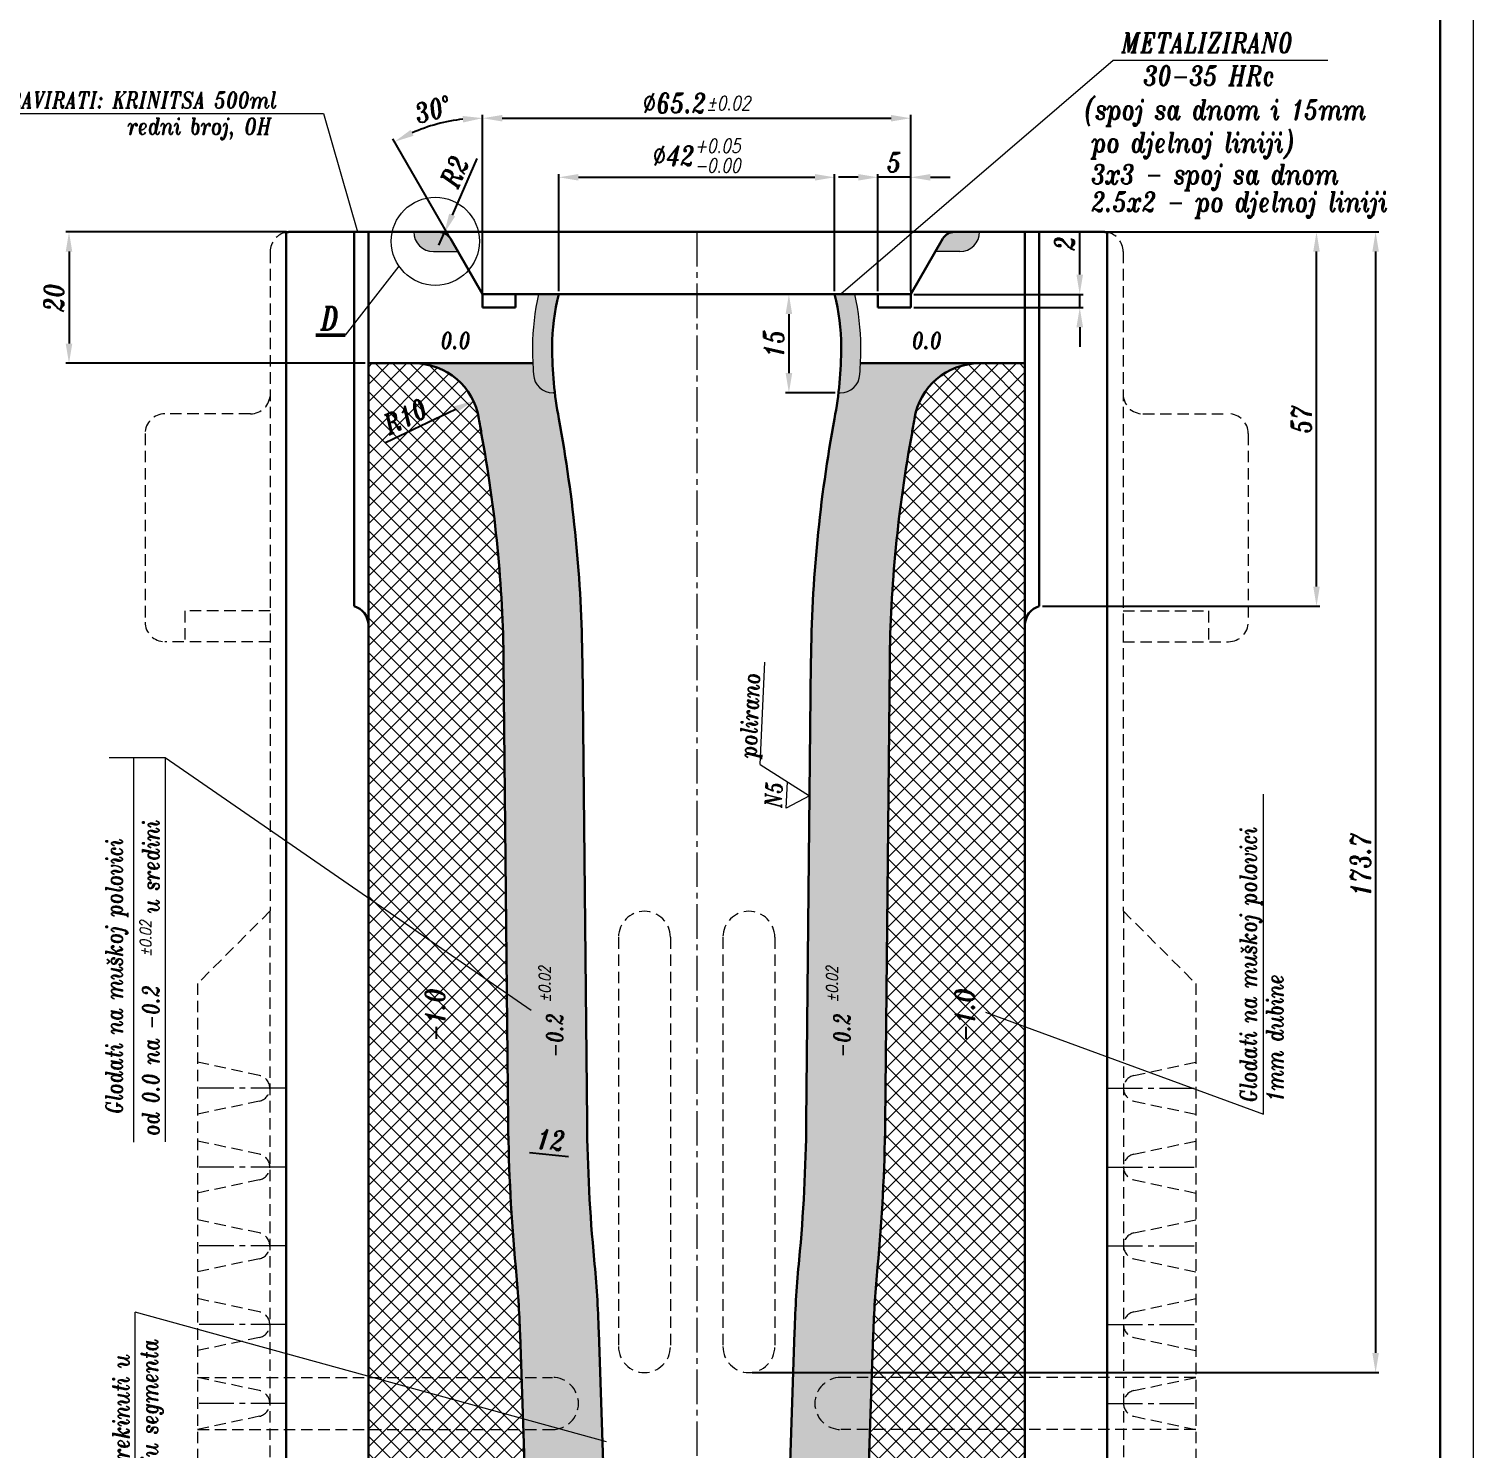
# Model space of a CAD drawing. Extents: x 459 to 1328, y 12 to 613.
# Drawn here: x 659.5 to 879.4, y 185.8 to 402 of the extents above; entities that cross this region are included whole.
import ezdxf

# ---------------------------------------------------------------- set-up
doc = ezdxf.new("R2010")
doc.units = 0
doc.header["$LTSCALE"] = 7
doc.header["$MEASUREMENT"] = 0
doc.linetypes.add('CENTER2', pattern=[1.125, 0.75, -0.125, 0.125, -0.125])
doc.linetypes.add('HIDDEN', pattern=[0.375, 0.25, -0.125])
doc.layers.get('0').update_dxf_attribs({"linetype": 'CONTINUOUS', "lineweight": 15})
for name, color, linetype, lineweight in [('1', 1, 'CENTER2', 15), ('2', 2, 'HIDDEN', 15), ('3', 3, 'CONTINUOUS', 30), ('4', 5, 'CONTINUOUS', 50), ('8', 250, 'CONTINUOUS', 15)]:
    doc.layers.add(name, color=color, linetype=linetype, lineweight=lineweight)
doc.styles.add('ITALICT', font='ITALICT.shx', dxfattribs={"width": 0.8, "height": 3})
doc.dimstyles.get("Standard").update_dxf_attribs({"dimtxt": 3, "dimasz": 3, "dimexe": 0.5, "dimexo": 0.5, "dimgap": 0.8, "dimtad": 1, "dimdsep": 46, "dimtxsty": 'ITALICT', "dimcen": 0.09, "dimazin": 2, "dimtfac": 1, "dimtmove": 0, "dimatfit": 3, "dimfxl": 1, "dimtolj": 1, "dimtzin": 0, "dimarcsym": 0})

# ---------------------------------------------------------------- blocks, each defined once
blk = doc.blocks.new('*D15')
at = {"color": 0, "lineweight": -2, "transparency": 16777216}
for p, q in [((728.56, 362.12), (728.56, 388.94)), ((731.56, 388.44), (790.76, 388.44)), ((793.76, 362.12), (793.76, 388.94))]:
    blk.add_line(p, q, dxfattribs=at)
at = {"color": 0, "transparency": 16777216}
for points in [[(731.56, 388.94), (731.56, 387.94), (728.56, 388.44)], [(790.76, 388.94), (790.76, 387.94), (793.76, 388.44)]]:
    blk.add_solid(points, dxfattribs=at)
at = {"color": 0, "transparency": 16777216, "insert": (761.16, 390.74), "char_height": 3, "attachment_point": 5, "style": 'ITALICT'}
blk.add_mtext('\\A1;%%c65.2{}{\\H0.71x;\\C3;%%p0.02}', dxfattribs=at)
blk = doc.blocks.new('*D36')
at = {"color": 0, "lineweight": -2, "transparency": 16777216}
for p, q in [((823.61, 371.12), (856.06, 371.12)), ((855.56, 317.12), (855.56, 368.12)), ((813.85, 314.12), (856.06, 314.12))]:
    blk.add_line(p, q, dxfattribs=at)
at = {"color": 0, "transparency": 16777216}
for points in [[(855.06, 368.12), (856.06, 368.12), (855.56, 371.12)], [(855.06, 317.12), (856.06, 317.12), (855.56, 314.12)]]:
    blk.add_solid(points, dxfattribs=at)
at = {"color": 0, "transparency": 16777216, "insert": (853.26, 342.62), "char_height": 3, "attachment_point": 5, "rotation": 90, "style": 'ITALICT'}
blk.add_mtext('\\A1;57', dxfattribs=at)
blk = doc.blocks.new('*D39')
at = {"color": 0, "lineweight": -2, "transparency": 16777216}
for p, q in [((823.61, 371.12), (865.06, 371.12)), ((864.56, 368.12), (864.56, 200.42)), ((769.61, 197.42), (865.06, 197.42))]:
    blk.add_line(p, q, dxfattribs=at)
at = {"color": 0, "transparency": 16777216}
for points in [[(864.06, 368.12), (865.06, 368.12), (864.56, 371.12)], [(864.06, 200.42), (865.06, 200.42), (864.56, 197.42)]]:
    blk.add_solid(points, dxfattribs=at)
at = {"color": 0, "transparency": 16777216, "insert": (862.26, 274.77), "char_height": 3, "attachment_point": 5, "rotation": 90, "style": 'ITALICT'}
blk.add_mtext('\\A1;173.7', dxfattribs=at)
blk = doc.blocks.new('*D40')
at = {"color": 0, "lineweight": -2, "transparency": 16777216}
for p, q in [((698.71, 371.12), (665.08, 371.12)), ((665.58, 368.12), (665.58, 354.12)), ((710.66, 351.12), (665.08, 351.12))]:
    blk.add_line(p, q, dxfattribs=at)
at = {"color": 0, "transparency": 16777216}
for points in [[(665.08, 368.12), (666.08, 368.12), (665.58, 371.12)], [(665.08, 354.12), (666.08, 354.12), (665.58, 351.12)]]:
    blk.add_solid(points, dxfattribs=at)
at = {"color": 0, "transparency": 16777216, "insert": (663.28, 361.12), "char_height": 3, "attachment_point": 5, "rotation": 90, "style": 'ITALICT'}
blk.add_mtext('\\A1;20', dxfattribs=at)
blk = doc.blocks.new('*D54')
at = {"color": 0, "lineweight": -2, "transparency": 16777216}
for p, q in [((740.16, 362.12), (740.16, 379.94)), ((743.16, 379.44), (779.16, 379.44)), ((782.16, 362.12), (782.16, 379.94))]:
    blk.add_line(p, q, dxfattribs=at)
at = {"color": 0, "transparency": 16777216}
for points in [[(743.16, 379.94), (743.16, 378.94), (740.16, 379.44)], [(779.16, 379.94), (779.16, 378.94), (782.16, 379.44)]]:
    blk.add_solid(points, dxfattribs=at)
at = {"color": 0, "transparency": 16777216, "insert": (761.16, 382.72), "char_height": 3, "attachment_point": 5, "style": 'ITALICT'}
blk.add_mtext('\\A1;%%c42{}{\\H0.71x;\\C3;\\S+0.05^ -0.00;}', dxfattribs=at)
blk = doc.blocks.new('*D55')
at = {"color": 0, "lineweight": -2, "transparency": 16777216}
for p, q in [((727.7, 382.31), (723.93, 373.7)), ((721.92, 369.12), (722.73, 370.95))]:
    blk.add_line(p, q, dxfattribs=at)
at = {"color": 0, "transparency": 16777216}
blk.add_solid([(723.47, 373.9), (724.39, 373.5), (722.73, 370.95)], dxfattribs=at)
at = {"color": 0, "transparency": 16777216, "insert": (724.31, 380.3), "char_height": 3, "attachment_point": 5, "rotation": 66.3525, "style": 'ITALICT'}
blk.add_mtext('\\A1;R2', dxfattribs=at)
blk = doc.blocks.new('*D90')
at = {"color": 0, "lineweight": -2, "transparency": 16777216}
for p, q in [((728.56, 362.62), (728.56, 388.95)), ((723.41, 370.55), (714.9, 385.29))]:
    blk.add_line(p, q, dxfattribs=at)
blk.add_arc((728.56, 361.62), 26.83, 96.4093, 113.5907, dxfattribs=at)
at = {"color": 0, "transparency": 16777216}
for points in [[(725.54, 388.78), (725.6, 387.79), (728.56, 388.45)], [(718.05, 385.76), (717.6, 386.66), (715.15, 384.86)]]:
    blk.add_solid(points, dxfattribs=at)
at = {"color": 0, "transparency": 16777216, "insert": (721.02, 389.76), "char_height": 3, "attachment_point": 5, "rotation": 15, "style": 'ITALICT'}
blk.add_mtext('\\A1;30°', dxfattribs=at)
blk = doc.blocks.new('*D91')
at = {"color": 0, "lineweight": -2, "transparency": 16777216}
blk.add_line((741.67, 230.27), (735.7, 230.89), dxfattribs=at)
at = {"color": 0, "transparency": 16777216}
for points in [[(735.75, 231.39), (735.65, 230.4), (732.71, 231.21)], [(741.72, 230.77), (741.61, 229.77), (744.65, 229.96)]]:
    blk.add_solid(points, dxfattribs=at)
at = {"color": 0, "transparency": 16777216, "insert": (738.92, 232.87), "char_height": 3, "attachment_point": 5, "rotation": 354.0438, "style": 'ITALICT'}
blk.add_mtext('\\A1;12', dxfattribs=at)
blk = doc.blocks.new('*D97')
at = {"color": 0, "lineweight": -2, "transparency": 16777216}
for p, q in [((819.5, 364.62), (819.5, 371.16)), ((794.26, 361.62), (820, 361.62)), ((819.5, 359.62), (819.5, 361.62)), ((794.26, 359.62), (820, 359.62)), ((819.5, 356.62), (819.5, 353.62))]:
    blk.add_line(p, q, dxfattribs=at)
at = {"color": 0, "transparency": 16777216}
for points in [[(819, 364.62), (820, 364.62), (819.5, 361.62)], [(819, 356.62), (820, 356.62), (819.5, 359.62)]]:
    blk.add_solid(points, dxfattribs=at)
at = {"color": 0, "transparency": 16777216, "insert": (817.2, 369.39), "char_height": 3, "attachment_point": 5, "rotation": 90, "style": 'ITALICT'}
blk.add_mtext('\\A1;2', dxfattribs=at)
blk = doc.blocks.new('*D98')
at = {"color": 0, "lineweight": -2, "transparency": 16777216}
for p, q in [((785.76, 379.44), (782.76, 379.44)), ((788.76, 362.12), (788.76, 379.94)), ((793.76, 379.44), (788.76, 379.44)), ((793.76, 362.12), (793.76, 379.94)), ((796.76, 379.44), (799.76, 379.44))]:
    blk.add_line(p, q, dxfattribs=at)
at = {"color": 0, "transparency": 16777216}
for points in [[(785.76, 379.94), (785.76, 378.94), (788.76, 379.44)], [(796.76, 379.94), (796.76, 378.94), (793.76, 379.44)]]:
    blk.add_solid(points, dxfattribs=at)
at = {"color": 0, "transparency": 16777216, "insert": (791.26, 381.74), "char_height": 3, "attachment_point": 5, "style": 'ITALICT'}
blk.add_mtext('\\A1;5', dxfattribs=at)
blk = doc.blocks.new('*D99')
at = {"color": 0, "lineweight": -2, "transparency": 16777216}
for p, q in [((775.21, 358.62), (775.21, 349.62)), ((782.25, 346.62), (774.71, 346.62))]:
    blk.add_line(p, q, dxfattribs=at)
at = {"color": 0, "transparency": 16777216}
for points in [[(774.71, 358.62), (775.71, 358.62), (775.21, 361.62)], [(774.71, 349.62), (775.71, 349.62), (775.21, 346.62)]]:
    blk.add_solid(points, dxfattribs=at)
at = {"color": 0, "transparency": 16777216, "insert": (772.91, 354.12), "char_height": 3, "attachment_point": 5, "rotation": 90, "style": 'ITALICT'}
blk.add_mtext('\\A1;15', dxfattribs=at)
blk = doc.blocks.new('*D102')
at = {"color": 0, "lineweight": -2, "transparency": 16777216}
blk.add_line((713.78, 339.07), (724.45, 344.11), dxfattribs=at)
at = {"color": 0, "transparency": 16777216}
blk.add_solid([(724.24, 344.57), (724.66, 343.66), (727.16, 345.4)], dxfattribs=at)
at = {"color": 0, "transparency": 16777216, "insert": (716.78, 343.03), "char_height": 3, "attachment_point": 5, "rotation": 25.3092, "style": 'ITALICT'}
blk.add_mtext('\\A1;R10', dxfattribs=at)

msp = doc.modelspace()

# ---------------------------------------------------------------- hatches: boundary and pattern name
h = msp.add_hatch(color=256)
h.dxf.hatch_style = 1
h.paths.add_polyline_path([(723.6568, 370.121, 0.26794919), (721.9247, 371.121), (718.0794, 371.121, 0.41421356), (721.0794, 368.121), (724.8115, 368.121)])
h.paths.add_polyline_path([(804.2491, 371.121), (800.4038, 371.121, 0.26794919), (798.6717, 370.121), (797.517, 368.121), (801.2491, 368.121, 0.41421356)])
h = msp.add_hatch(color=256)
h.dxf.hatch_style = 1
h.paths.add_polyline_path([(739.1642, 353.621, -0.06225775), (740.1642, 361.621), (737.0774, 361.621, 0.05688735), (736.1642, 353.621, 0.01668058), (736.3044, 349.421, 0.39480514), (739.2977, 346.621), (739.574, 346.621, -0.02924157)])
h.paths.add_polyline_path([(785.2511, 361.621), (782.1642, 361.621, -0.06225775), (783.1642, 353.621, -0.02924157), (782.7545, 346.621), (783.0308, 346.621, 0.39480514), (786.0241, 349.421, 0.01668058), (786.1642, 353.621, 0.05688735)])
at = {"layer": '8'}
h = msp.add_hatch(dxfattribs=at)
h.set_pattern_fill('ANSI37', color=256, scale=15)
h.paths.add_polyline_path([(731.7648, 305.501, 0.04336768), (728.3712, 340.4928, -0.00758166), (728.0057, 342.6454, 0.37006849), (718.1226, 351.121), (711.1642, 351.121), (711.1642, 269.7457), (732.2679, 255.1952)])
h.paths.add_polyline_path([(732.4648, 235.501), (732.2679, 255.1952), (711.1642, 269.7457), (711.1642, 196.8365), (734.7062, 190.3587), (734.2711, 203.2151, 0.01509187), (733.6132, 213.478, -0.02105222)])
h.paths.add_polyline_path([(734.7062, 190.3587), (711.1642, 196.8365), (711.1642, 143.221), (725.9575, 143.221, 0.42415817), (735.9518, 153.5593)])
h.paths.add_polyline_path([(811.1642, 351.121), (804.2059, 351.121, 0.37006849), (794.3228, 342.6454, -0.00758166), (793.9572, 340.4928, 0.04336768), (790.5636, 305.501), (789.8636, 235.501, -0.02105222), (788.7152, 213.478, 0.01509187), (788.0574, 203.2151), (786.3767, 153.5593, 0.42415817), (796.371, 143.221), (811.1642, 143.221)])
h.paths.add_polyline_path([(723.5862, 247.2936), (723.5862, 257.0222), (719.0862, 257.0222), (719.0862, 247.2936)], flags=24)
h.paths.add_polyline_path([(804.2179, 247.2936), (804.2179, 257.0222), (799.7179, 257.0222), (799.7179, 247.2936)], flags=24)
h.paths.add_polyline_path([(713.8071, 339.1356), (721.6721, 342.8549), (719.7483, 346.9229), (711.8834, 343.2037)], flags=24)
h.paths.add_polyline_path([(722.5978, 156.5793), (728.8154, 150.4938), (731.963, 153.7098), (725.7455, 159.7952)], flags=24)
h = msp.add_hatch(dxfattribs=at)
h.set_pattern_fill('DOTS', color=256, scale=15)
h.paths.add_polyline_path([(743.7642, 305.621, 0.04336768), (740.1701, 342.6809, -0.01660872), (739.574, 346.621), (739.2977, 346.621, -0.39480514), (736.3044, 349.421, -0.0067559), (736.2139, 351.121), (718.1226, 351.121, -0.37006849), (728.0057, 342.6454, 0.00758166), (728.3712, 340.4928, -0.04336768), (731.7648, 305.501), (732.4648, 235.501, 0.02105222), (733.6132, 213.478, -0.01509187), (734.2711, 203.2151), (734.7062, 190.3587), (746.826, 187.0239), (746.2642, 203.621, 0.01509187), (745.56, 214.6067, -0.02105222), (744.4642, 235.621)])
h.paths.add_polyline_path([(746.826, 187.0239), (734.7062, 190.3587), (735.9518, 153.5593, -0.42415817), (725.9575, 143.221), (745.3068, 143.221), (745.1508, 147.8297, -0.42415817), (747.8493, 150.621), (748.0581, 150.621)])
h.paths.add_polyline_path([(793.9572, 340.4928, 0.00758166), (794.3228, 342.6454, -0.37006849), (804.2059, 351.121), (786.1146, 351.121, -0.0067559), (786.0241, 349.421, -0.39480514), (783.0308, 346.621), (782.7545, 346.621, -0.01660872), (782.1584, 342.6809, 0.04336768), (778.5642, 305.621), (777.8642, 235.621, -0.02105222), (776.7684, 214.6067, 0.01509187), (776.0642, 203.621), (774.2704, 150.621), (774.4792, 150.621, -0.42415817), (777.1776, 147.8297), (777.0216, 143.221), (796.371, 143.221, -0.42415817), (786.3767, 153.5593), (788.0574, 203.2151, -0.01509187), (788.7152, 213.478, 0.02105222), (789.8636, 235.501), (790.5636, 305.501, -0.04336768)])
h.paths.add_polyline_path([(739.3278, 253.869), (739.3278, 261.2107), (736.7028, 261.2107), (736.7028, 253.869)], flags=24)
h.paths.add_polyline_path([(741.4301, 244.9743), (741.4301, 253.0815), (737.6801, 253.0815), (737.6801, 244.9743)], flags=24)
h.paths.add_polyline_path([(785.1841, 244.9743), (785.1841, 253.0815), (781.4341, 253.0815), (781.4341, 244.9743)], flags=24)
h.paths.add_polyline_path([(783.0817, 253.869), (783.0817, 261.2107), (780.4567, 261.2107), (780.4567, 253.869)], flags=24)
h.paths.add_polyline_path([(736.123, 230.9002), (741.2523, 230.365), (741.7193, 234.8407), (736.59, 235.3759)], flags=24)

# ---------------------------------------------------------------- linework, layer by layer
for p, q in [((879.4079, 612.9628), (879.4079, 12.3608)), ((824.6164, 397.2319), (783.137, 361.621)), ((857.2871, 397.2319), (824.6164, 397.2319)), ((654.5881, 389.1335), (704.3573, 389.1335)), ((704.3573, 389.1335), (709.5363, 371.121)), ((721.0794, 368.121), (724.8115, 368.121)), ((801.2491, 368.121), (797.517, 368.121)), ((715.8269, 365.9113), (707.6362, 355.4)), ((728.5642, 362.121), (728.5642, 361.621)), ((793.7642, 361.621), (793.7642, 362.121)), ((739.574, 346.621), (739.2977, 346.621)), ((782.7545, 346.621), (783.0308, 346.621)), ((770.8425, 290.0395), (771.5283, 305.6015)), ((671.671, 291.0956), (680.199, 291.0956)), ((675.4528, 232.5317), (675.4528, 291.0956)), ((680.199, 291.0956), (680.199, 232.5744)), ((680.199, 291.0956), (735.9828, 252.6339)), ((770.8425, 290.0395), (778.3605, 285.2457)), ((774.8054, 283.3969), (774.9819, 287.4001)), ((778.3605, 285.2457), (774.8054, 283.3969)), ((847.4647, 236.7748), (847.4647, 285.5093)), ((805.1729, 252.3139), (847.4647, 236.7748)), ((675.6378, 167.989), (675.6378, 206.6119)), ((747.4463, 186.8532), (675.6378, 206.6119))]:
    msp.add_line(p, q)
msp.add_circle((721.3659, 369.696), 6.7086)
for centre, radius, start, end in [((721.0794, 371.121), 3, 180, 270), ((801.2491, 371.121), 3, 270, 0), ((771.6642, 353.621), 35.5, 166.976415, 180), ((750.6642, 353.621), 35.5, 0, 13.023585), ((799.1642, 353.621), 63, 180, 183.822554), ((723.1642, 353.621), 63, 356.177446, 0), ((739.2977, 349.621), 3, 183.822554, 270), ((783.0308, 349.621), 3, 270, 356.177446)]:
    msp.add_arc(centre, radius, start, end)
at = {"layer": '1'}
for p, q in [((761.1642, 371.121), (761.1642, 118.221)), ((698.542, 240.721), (685.1642, 240.721)), ((823.7865, 240.721), (837.1642, 240.721)), ((698.542, 228.721), (685.1642, 228.721)), ((823.7865, 228.721), (837.1642, 228.721)), ((698.542, 216.721), (685.1642, 216.721)), ((823.7865, 216.721), (837.1642, 216.721)), ((698.542, 204.721), (685.1642, 204.721)), ((823.7865, 204.721), (837.1642, 204.721)), ((698.542, 192.721), (685.1642, 192.721)), ((823.7865, 192.721), (837.1642, 192.721))]:
    msp.add_line(p, q, dxfattribs=at)
at = {"layer": '2'}
for p, q in [((696.2142, 368.121), (696.2142, 267.721)), ((826.1142, 368.121), (826.1142, 267.721)), ((693.2142, 343.421), (680.1642, 343.421)), ((829.1142, 343.421), (842.1642, 343.421)), ((677.1642, 340.421), (677.1642, 311.721)), ((845.1642, 340.421), (845.1642, 311.721)), ((696.2142, 313.421), (683.2142, 313.421)), ((683.2142, 313.421), (683.2142, 308.721)), ((826.1142, 313.421), (839.1142, 313.421)), ((839.1142, 313.421), (839.1142, 308.721)), ((696.2142, 308.721), (680.1642, 308.721)), ((826.1142, 308.721), (842.1642, 308.721)), ((696.2142, 267.721), (685.1642, 256.671)), ((696.1642, 267.671), (696.1642, 155.771)), ((826.1142, 267.721), (837.1642, 256.671)), ((826.1642, 267.671), (826.1642, 155.771)), ((749.2642, 263.721), (749.2642, 201.371)), ((757.1642, 263.721), (757.1642, 201.371)), ((765.1642, 263.721), (765.1642, 201.371)), ((773.0642, 263.721), (773.0642, 201.371)), ((685.1642, 256.671), (685.1642, 121.221)), ((837.1642, 256.671), (837.1642, 121.221)), ((694.5801, 242.6773), (685.1642, 244.6787)), ((827.7484, 242.6773), (837.1642, 244.6787)), ((694.5801, 238.7647), (685.1642, 236.7633)), ((827.7484, 238.7647), (837.1642, 236.7633)), ((694.5801, 230.6773), (685.1642, 232.6787)), ((827.7484, 230.6773), (837.1642, 232.6787)), ((694.5801, 226.7647), (685.1642, 224.7633)), ((827.7484, 226.7647), (837.1642, 224.7633)), ((694.5801, 218.6773), (685.1642, 220.6787)), ((827.7484, 218.6773), (837.1642, 220.6787)), ((694.5801, 214.7647), (685.1642, 212.7633)), ((827.7484, 214.7647), (837.1642, 212.7633)), ((694.5801, 206.6773), (685.1642, 208.6787)), ((827.7484, 206.6773), (837.1642, 208.6787)), ((694.5801, 202.7647), (685.1642, 200.7633)), ((827.7484, 202.7647), (837.1642, 200.7633)), ((694.5801, 194.6773), (685.1642, 196.6787)), ((685.1642, 196.6787), (739.2012, 196.6787)), ((837.1642, 196.6787), (783.1272, 196.6787)), ((827.7484, 194.6773), (837.1642, 196.6787)), ((694.5801, 190.7647), (685.1642, 188.7633)), ((827.7484, 190.7647), (837.1642, 188.7633)), ((685.1642, 188.7527), (739.2012, 188.7527)), ((837.1642, 188.7527), (783.1272, 188.7527))]:
    msp.add_line(p, q, dxfattribs=at)
for centre, radius, start, end in [((699.2142, 368.121), 3, 100.563978, 180), ((823.1142, 368.121), 3, 0, 79.436022), ((693.2142, 346.421), 3, 270, 0), ((829.1142, 346.421), 3, 180, 270), ((680.1642, 340.421), 3, 90, 180), ((842.1642, 340.421), 3, 0, 90), ((680.1642, 311.721), 3, 180, 270), ((842.1642, 311.721), 3, 270, 0), ((753.2142, 263.721), 3.95, 0, 180), ((769.1142, 263.721), 3.95, 0, 180), ((694.1642, 240.721), 2, 282, 78), ((828.1642, 240.721), 2, 102, 258), ((694.1642, 228.721), 2, 282, 78), ((828.1642, 228.721), 2, 102, 258), ((694.1642, 216.721), 2, 282, 78), ((828.1642, 216.721), 2, 102, 258), ((694.1642, 204.721), 2, 282, 78), ((828.1642, 204.721), 2, 102, 258), ((753.2142, 201.371), 3.95, 180, 0), ((769.1142, 201.371), 3.95, 180, 0), ((739.2012, 192.7157), 3.963, 270, 90), ((783.1272, 192.7157), 3.963, 90, 270), ((694.1642, 192.721), 2, 282, 78), ((828.1642, 192.721), 2, 102, 258)]:
    msp.add_arc(centre, radius, start, end, dxfattribs=at)
at = {"layer": '3'}
for p, q in [((874.4079, 607.9628), (874.4079, 17.3608)), ((698.6642, 371.0702), (698.6642, 118.221)), ((699.2142, 371.121), (761.1642, 371.121)), ((708.9804, 371.121), (708.9804, 314.121)), ((711.1642, 371.121), (711.1642, 118.221)), ((728.5642, 361.621), (723.6568, 370.121)), ((823.1142, 371.121), (761.1642, 371.121)), ((793.7642, 361.621), (798.6717, 370.121)), ((811.1642, 371.121), (811.1642, 118.221)), ((813.3481, 371.121), (813.3481, 314.121)), ((823.6642, 371.0702), (823.6642, 118.221)), ((761.1642, 361.621), (728.5642, 361.621)), ((728.5642, 361.621), (728.5642, 359.621)), ((733.5642, 359.621), (733.5642, 361.621)), ((761.1642, 361.621), (793.7642, 361.621)), ((788.7642, 359.621), (788.7642, 361.621)), ((793.7642, 361.621), (793.7642, 359.621)), ((728.5642, 359.621), (733.5642, 359.621)), ((793.7642, 359.621), (788.7642, 359.621)), ((711.1642, 351.121), (736.2139, 351.121)), ((811.1642, 351.121), (786.1146, 351.121)), ((732.4648, 235.501), (731.7648, 305.501)), ((744.4642, 235.621), (743.7642, 305.621)), ((777.8642, 235.621), (778.5642, 305.621)), ((789.8636, 235.501), (790.5636, 305.501)), ((735.9518, 153.5593), (734.2711, 203.2151)), ((748.4642, 138.621), (746.2642, 203.621)), ((773.8642, 138.621), (776.0642, 203.621)), ((786.3767, 153.5593), (788.0574, 203.2151))]:
    msp.add_line(p, q, dxfattribs=at)
for centre, radius, start, end in [((699.2142, 368.121), 3, 90, 100.563978), ((721.9247, 369.121), 2, 30, 90), ((800.4038, 369.121), 2, 90, 150), ((823.1142, 368.121), 3, 79.436022, 90), ((771.6642, 353.621), 32.5, 165.749967, 180), ((750.6642, 353.621), 32.5, 0, 14.250033), ((750.6642, 353.621), 32.5, 0, 14.250033), ((799.1642, 353.621), 60, 180, 190.505854), ((723.1642, 353.621), 60, 349.494146, 0), ((718.1226, 341.121), 10, 8.768298, 90), ((804.2059, 341.121), 10, 90, 171.231702), ((799.1642, 353.621), 72, 188.768298, 190.505854), ((528.7315, 303.4707), 215.0435, 0.572939, 10.505854), ((993.597, 303.4707), 215.0435, 169.494146, 179.427061), ((723.1642, 353.621), 72, 349.494146, 351.231702), ((528.7315, 303.4707), 203.0435, 0.572939, 10.505854), ((993.597, 303.4707), 203.0435, 169.494146, 179.427061), ((708.1642, 311.2342), 3, 0, 74.213144), ((814.1642, 311.2342), 3, 105.786856, 180), ((994.4517, 238.1209), 262, 180.572939, 185.39704), ((994.4517, 238.1209), 250, 180.572939, 185.39704), ((527.8767, 238.1209), 250, 354.60296, 359.427061), ((527.8767, 238.1209), 262, 354.60296, 359.427061), ((563.9738, 197.4512), 170.3948, 1.938502, 5.39704), ((563.9738, 197.4512), 182.3948, 1.938502, 5.39704), ((958.3546, 197.4512), 182.3948, 174.60296, 178.061498), ((958.3546, 197.4512), 170.3948, 174.60296, 178.061498)]:
    msp.add_arc(centre, radius, start, end, dxfattribs=at)
at = {"layer": '4'}
msp.add_line((707.6362, 355.4), (703.1598, 355.4), dxfattribs=at)

# ---------------------------------------------------------------- texts
at = {"style": 'ITALICT', "width": 0.8}
for s, height, p in [('METALIZIRANO', 3, (825.8535, 398.4312)), ('30-35 HRc', 3, (829.2144, 393.4229)), ('GRAVIRATI: KRINITSA 500ml', 2.5, (654.4611, 389.9494)), ('(spoj sa dnom i 15mm', 3, (820.1978, 388.2503)), ('redni broj, OH', 2.5, (674.4896, 385.9642)), ('po djelnoj liniji)', 3, (821.2702, 383.2489)), ('3x3 - spoj sa dnom', 3, (821.2702, 378.4161)), ('2.5x2 - po djelnoj liniji', 3, (821.2702, 374.2141)), ('D', 3.5, (703.9033, 356.2139)), ('0.0', 2.5, (722.194, 353.3391)), ('0.0', 2.5, (793.9629, 353.3391))]:
    msp.add_text(s, height=height, dxfattribs=at).set_placement(p)
for s, height, rotation, p in [('polirano', 2.5, 87.476713, (770.214, 290.9526)), ('N5', 2.5, 87.476713, (774.0633, 283.4242)), ('od 0.0 na -0.2      u sredini', 2.5, 90, (679.2914, 233.4684)), ('Glodati na muškoj polovici', 2.5, 90, (846.4197, 238.6171)), ('Glodati na muškoj polovici', 2.5, 90, (673.712, 236.8397)), (' %%p0.02', 1.75, 90, (678.1116, 259.801)), (' %%p0.02', 1.75, 90, (738.8903, 252.8399)), (' %%p0.02', 1.75, 90, (782.6442, 252.8399)), ('1mm dubine', 2.5, 90, (850.4674, 238.6171)), ('-1.0', 3, 90, (722.8362, 247.8151)), ('-1.0', 3, 90, (803.4679, 247.8151)), ('-0.2', 2.5, 90, (740.8051, 245.4088)), ('-0.2', 2.5, 90, (784.5591, 245.4088)), ('u podrucju segmenta', 2.5, 90, (679.0902, 169.4123)), ('2 utora prekinuti u', 2.5, 90, (674.7521, 169.4123))]:
    msp.add_text(s, height=height, rotation=rotation, dxfattribs=at).set_placement(p)

# ---------------------------------------------------------------- dimensions: what is measured, and where the dimension line sits
dim = msp.add_angular_dim_2l(base=(723.9049, 388.0457), line1=((728.5642, 362.121), (728.5642, 361.621)), line2=((728.5642, 361.621), (723.6568, 370.121)), dimstyle='Standard')
dim.commit()
dim.dimension.update_dxf_attribs({"geometry": '*D90', "text_midpoint": (721.0242, 389.7607)})
dim = msp.add_linear_dim(base=(793.7642, 388.4384), p1=(728.5642, 361.621), p2=(793.7642, 361.621), text='%%c<>{}{\\H0.71x;\\C3;%%p0.02}', dimstyle='Standard', override={"dimtp": 0.02, "dimtm": 0.02, "dimtdec": 2, "dimtmove": 0, "dimtzin": 0})
dim.commit()
dim.dimension.update_dxf_attribs({"geometry": '*D15', "text_midpoint": (761.1642, 388.4384), "dimtype": 160})
dim = msp.add_linear_dim(base=(782.1642, 379.4384), p1=(740.1642, 361.621), p2=(782.1642, 361.621), text='%%c<>{}{\\H0.71x;\\C3;\\S+0.05^ -0.00;}', dimstyle='Standard', override={"dimtp": 0.05, "dimtm": 0, "dimtdec": 2, "dimtmove": 0, "dimtzin": 0})
dim.commit()
dim.dimension.update_dxf_attribs({"geometry": '*D54', "text_midpoint": (761.1642, 382.7234)})
dim = msp.add_radius_dim(center=(721.9247, 369.121), mpoint=(722.7269, 370.9531), dimstyle='Standard')
dim.commit()
dim.dimension.update_dxf_attribs({"geometry": '*D55', "text_midpoint": (724.3103, 380.3031)})
dim = msp.add_linear_dim(base=(788.7642, 379.4384), p1=(793.7642, 361.621), p2=(788.7642, 361.621), dimstyle='Standard')
dim.commit()
dim.dimension.update_dxf_attribs({"geometry": '*D98', "text_midpoint": (791.2642, 381.7384)})
for base, p1, p2, picture, middle in [((665.5849, 351.121), (699.2142, 371.121), (711.1642, 351.121), '*D40', (663.2849, 361.121)), ((775.2101, 346.621), (775.2101, 361.621), (782.7545, 346.621), '*D99', (772.9101, 354.121))]:
    dim = msp.add_linear_dim(base=base, p1=p1, p2=p2, angle=90, dimstyle='Standard')
    dim.commit()
    dim.dimension.update_dxf_attribs({"geometry": picture, "text_midpoint": middle})
dim = msp.add_linear_dim(base=(864.56, 197.421), p1=(823.1142, 371.121), p2=(769.1142, 197.421), angle=90, dimstyle='Standard', override={"dimtmove": 0})
dim.commit()
dim.dimension.update_dxf_attribs({"geometry": '*D39', "text_midpoint": (864.56, 274.771), "dimtype": 160})
dim = msp.add_linear_dim(base=(819.4956, 359.621), p1=(793.7642, 361.621), p2=(793.7642, 359.621), angle=90, dimstyle='Standard')
dim.commit()
dim.dimension.update_dxf_attribs({"geometry": '*D97', "text_midpoint": (819.4956, 369.3925), "dimtype": 160})
dim = msp.add_linear_dim(base=(855.56, 371.121), p1=(813.3481, 314.121), p2=(823.1142, 371.121), angle=90, dimstyle='Standard', override={"dimtmove": 0})
dim.commit()
dim.dimension.update_dxf_attribs({"geometry": '*D36', "text_midpoint": (853.26, 342.621)})
dim = msp.add_radius_dim(center=(718.1226, 341.121), mpoint=(727.1627, 345.3961), dimstyle='Standard')
dim.commit()
dim.dimension.update_dxf_attribs({"geometry": '*D102', "text_midpoint": (717.761, 340.95), "dimtype": 164})
dim = msp.add_aligned_dim(p1=(744.6501, 229.9602), p2=(732.7149, 231.2055), distance=0, dimstyle='Standard')
dim.commit()
dim.dimension.update_dxf_attribs({"geometry": '*D91', "text_midpoint": (738.9212, 232.8704)})

doc.saveas('drawing.dxf')
